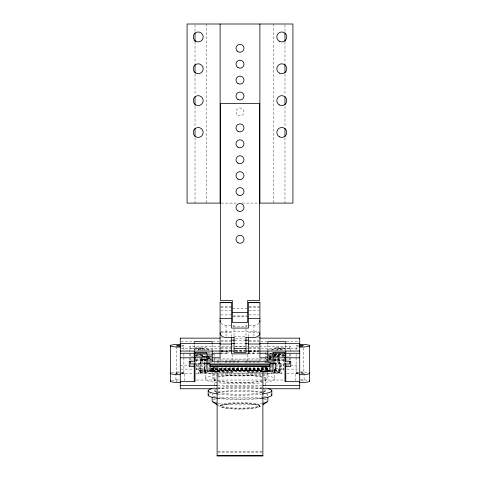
<?xml version="1.0" encoding="UTF-8"?>
<svg xmlns="http://www.w3.org/2000/svg" width="480" height="480" viewBox="0 0 480 480"><rect width="100%" height="100%" fill="white"/><g stroke="black" fill="none" stroke-linecap="round" stroke-linejoin="round"><path stroke-width="0.36" stroke-dasharray="2.4 1.8" d="M204.576 362.424L204.576 371.226L199.206 371.226L199.206 364.92L200.202 362.958L210.15 362.958M199.206 371.226L200.202 369.264L206.154 369.264M198.696 354.09A11.94 1.68 0 0 1 201.786 354.846L202.188 355.284L201.786 355.716A11.94 1.68 0 0 1 196.218 356.736M202.188 355.284L202.188 359.22L201.786 359.658A11.94 1.68 0 0 1 196.218 360.678M283.782 360.678A11.94 1.68 0 0 1 278.214 359.658L277.812 359.22L277.812 355.284L278.214 354.846A11.94 1.68 0 0 1 281.304 354.09M277.812 359.22L278.214 358.788M258.756 407.088A19.422 2.736 0 0 0 234.972 403.734A19.422 2.736 0 0 0 226.266 408.312A19.422 2.736 0 0 0 258.756 407.088L262.38 405.126M214.098 367.98L209.868 367.968M221.262 203.094L237.786 203.094M242.214 203.094L258.738 203.094M220.824 306.492L230.922 306.492M249.078 306.492L259.176 306.492M220.824 307.572L231.642 307.614M249.078 307.572L259.902 307.614M232.44 308.562L246.84 308.562M220.824 310.194L230.922 310.194M249.078 310.194L259.176 310.194M220.824 314.898L230.922 314.898M249.078 314.898L259.176 314.898M233.094 315.972L246.906 315.972M233.16 316.524L246.84 316.524M220.902 323.082A5.97 4.74 0 0 0 226.068 325.452L234.03 325.452L234.03 328.398M259.098 323.082A5.97 4.74 0 0 1 253.932 325.452L245.97 325.452L245.97 328.398M233.094 326.496L246.906 326.496M220.836 331.302L259.164 331.302M220.824 332.718L231.642 332.718L231.642 336.624M259.176 332.718L248.358 332.718L248.358 336.624M234.03 336.51L245.97 336.51M220.824 337.656L222.264 337.656M257.736 337.656L259.902 337.656M235.524 338.616L244.476 338.616M220.836 340.158L231.156 340.158M234.84 340.158L245.16 340.158M248.844 340.158L259.164 340.158M220.824 341.196L230.922 341.196M249.078 341.196L259.176 341.196M181.038 341.526L193.566 341.526M212.73 341.526L219.366 341.526M260.634 341.526L267.27 341.526M286.434 341.526L298.962 341.526M235.524 343.398L244.476 343.398M235.524 346.506L244.476 346.506M220.824 347.538L231.642 347.538M249.078 347.538L259.176 347.538M181.032 348.24L220.314 348.24M221.058 348.24L232.2 348.24M246.312 348.24L248.544 348.24M249.288 348.24L260.43 348.24M261.174 348.24L298.968 348.24M194.232 349.536L212.142 349.536M267.858 349.536L285.768 349.536M221.04 350.532L230.706 350.532M235.17 350.532L244.83 350.532M249.294 350.532L258.96 350.532M230.904 350.808L226.662 350.808L226.662 353.604M235.17 350.808L245.118 350.808M222.474 351.006L226.662 351.006M249.354 351.006L253.548 351.006M220.824 351.048L230.922 351.048M235.278 351.048L244.722 351.048M249.078 351.048L259.176 351.048M221.076 351.3L222.474 351.3M226.662 351.3L228.06 351.3M247.962 351.3L249.354 351.3M253.548 351.3L254.946 351.3M256.932 351.3L258.33 351.3M222.474 351.498L226.662 351.498M249.354 351.498L253.548 351.498M220.614 351.648L230.7 351.648M249.3 351.648L259.386 351.648M207.84 352.254L211.422 352.254M221.076 353.112L228.06 353.112M247.962 353.112L254.946 353.112M256.932 353.112L258.33 353.112M268.584 353.28L272.226 353.28M247.962 353.604L254.946 353.604L254.946 350.808L253.548 350.808L253.548 353.604M272.604 353.814L269.022 353.814L272.604 353.892M207.84 353.892L211.422 353.892M274.41 354.042L279.498 354.042M205.602 354.174L204.18 354.174A7.962 1.122 0 0 0 196.218 355.296L196.218 358.2M212.712 354.174L214.128 354.174M265.872 354.174L267.288 354.174M274.398 354.174L275.82 354.174A7.962 1.122 0 0 1 283.782 355.296L283.782 358.2M274.038 354.354L278.334 354.354M274.038 354.504L278.334 354.504M272.748 354.756L275.232 354.756M196.47 354.984L206.172 354.984M273.828 354.984L283.53 354.984M273.99 355.062L275.232 355.062M272.748 355.446L275.232 355.524L275.232 352.584M274.038 355.734L278.334 355.734M269.022 355.884L278.334 355.884M205.692 356.4L202.83 356.4L203.058 356.904L211.17 356.904M206.31 356.418L214.128 356.418M265.872 356.418L278.334 356.346M201.666 356.784L210.978 356.784M269.022 356.784L278.334 356.784M207.396 357.168L210.978 357.168M269.022 357.168L272.604 357.168M272.226 357.432L268.584 357.432L272.604 357.48M207.396 357.48L211.416 357.486M207.84 358.044L211.422 358.044M268.584 358.188L272.226 358.188M207.774 358.242L211.416 358.242M268.584 358.242L272.226 358.242M268.8 358.356L271.53 358.356L271.53 359.7M207.486 358.464L211.17 358.464M201.666 359.016L210.978 359.016M214.128 358.938L232.146 358.944A27.066 3.816 0 0 0 247.854 358.944L265.872 358.938M268.8 358.986L278.334 359.016M266.754 359.076L266.946 360.336M269.142 359.076L271.53 359.076M201.666 359.328L210.978 359.328M269.022 359.328L278.334 359.328M201.666 359.712L205.962 359.712M274.038 359.712L278.334 359.712M205.962 359.79L201.666 359.79L201.666 357.48M274.038 359.79L278.334 359.79L278.334 357.48M204.768 359.874L207.252 359.874M273.99 359.874L275.232 359.874M204.768 360.024L206.01 360.024M273.99 360.024L275.232 360.024M190.254 360.048L193.242 360.048M196.236 360.048L205.962 360.048M212.694 360.048L267.306 360.048M274.038 360.048L283.764 360.048M286.758 360.048L289.746 360.048M204.768 360.486L206.01 360.486M272.748 360.486L275.232 360.486M207.252 360.564L200.004 360.624L200.202 362.502M273.99 360.564L279.996 360.624L279.798 362.502M200.004 360.822L205.974 360.822L200.202 360.846L200.202 372.996M279.996 360.822L274.026 360.822L279.798 360.846L279.798 372.996M200.502 361.632L205.59 361.632M206.322 361.632L211.416 361.632M267.678 361.596L272.226 361.632M272.952 361.632L279.498 361.632M200.202 362.424L205.59 362.394M206.322 362.394L211.416 362.394M267.858 362.394L272.226 362.394M272.952 362.394L279.798 362.424M266.946 362.586L271.338 362.586L271.338 359.076M269.85 362.958L279.798 362.958L280.794 364.92L280.794 371.226L275.424 371.226L275.424 362.424M206.154 363.144L198.21 363.144L198.21 373.56M273.846 363.144L281.79 363.144L281.79 373.56M205.674 363.516L204.18 363.516L204.18 371.226M274.326 363.516L275.82 363.516L275.82 371.226M198.21 363.708L205.674 363.708M274.326 363.708L281.79 363.708M196.236 363.99L205.962 363.99M274.038 363.99L283.764 363.99M199.206 364.92L204.576 364.92M275.424 364.92L280.794 364.92M180.3 365.166L193.566 365.166M195.972 365.166L209.406 365.166M270.594 365.166L284.028 365.166M286.434 365.166L298.962 365.166M196.464 366.288L209.118 366.288M270.882 366.288L283.536 366.288M205.602 367.968L204.18 367.968A7.962 1.122 0 0 0 196.218 369.084L196.218 358.926M206.31 367.968L209.154 367.968M265.902 367.98L270.132 367.968M270.846 367.968L273.69 367.968M274.398 367.968L275.82 367.968A7.962 1.122 0 0 1 283.782 369.084L283.782 358.926M210.894 368.238L269.106 368.238M210.894 368.634L269.106 368.634M200.202 368.73L204.576 368.73M275.424 368.73L279.798 368.73M181.05 369.108L192.99 369.108M195.972 369.108L205.674 369.108M210.894 369.108L269.106 369.108M274.326 369.108L284.028 369.108M287.01 369.108L298.95 369.108M211.362 369.264L268.638 369.264M273.846 369.264L279.798 369.264L280.794 371.226M210.894 369.54L269.106 369.54M204.18 369.822L205.674 369.822M274.326 369.822L275.82 369.822M213.336 370.11L214.926 370.11M217.314 370.11L218.904 370.11M221.292 370.11L222.888 370.11M225.276 370.11L226.866 370.11M229.254 370.11L230.844 370.11M233.232 370.11L234.828 370.11M237.216 370.11L238.806 370.11M241.194 370.11L242.784 370.11M245.172 370.11L246.768 370.11M249.156 370.11L250.746 370.11M253.134 370.11L254.724 370.11M257.112 370.11L258.708 370.11M261.096 370.11L262.686 370.11M265.074 370.11L266.136 370.11M205.602 370.206L204.18 370.206A7.962 1.122 0 0 1 196.218 369.084M213.672 370.176L266.574 370.176M274.398 370.206L275.82 370.206A7.962 1.122 0 0 0 283.782 369.084M200.202 370.302L205.974 370.302M218.904 370.278L221.292 370.278M222.888 370.278L225.276 370.278M226.866 370.278L229.254 370.278M230.844 370.278L233.232 370.278M234.828 370.278L237.216 370.278M238.806 370.278L241.194 370.278M242.784 370.278L245.172 370.278M246.768 370.278L249.156 370.278M250.746 370.278L253.134 370.278M254.724 370.278L257.112 370.278M258.708 370.278L261.096 370.278M274.026 370.302L279.798 370.302M217.314 370.362L218.904 370.362M221.292 370.362L222.888 370.362M225.276 370.362L226.866 370.362M229.254 370.362L230.844 370.362M233.232 370.362L234.828 370.362M237.216 370.362L238.806 370.362M241.194 370.362L242.784 370.362M245.172 370.362L246.768 370.362M249.156 370.362L250.746 370.362M253.134 370.362L254.724 370.362M257.112 370.362L258.708 370.362M261.096 370.362L262.686 370.362M200.598 370.476L205.476 370.476M274.524 370.476L279.402 370.476M216.864 370.566L263.136 370.566M216.864 370.662L263.136 370.662M216.864 370.764L263.136 370.764M217.614 371.226L262.386 371.226M218.1 371.58L261.9 371.58M200.598 371.934L205.476 371.934M279.402 371.934L273.828 372.126L279.402 372.126L279.402 370.278M200.202 371.958L205.86 371.958M274.14 371.958L279.798 371.958M200.202 372.156L206.568 372.156M273.432 372.156L279.798 372.156M214.128 372.732L232.146 372.738L232.146 366.93M247.854 366.93L247.854 372.738L265.872 372.732M198.21 372.996L281.79 372.996M181.05 373.608L192.99 373.608M195.972 373.608L284.028 373.608M287.01 373.608L298.95 373.608M196.524 380.028L283.476 380.028M217.614 385.374L262.386 385.374M217.614 388.764L262.386 388.752M217.854 451.878L262.146 451.878M217.854 452.076L262.146 452.076M217.62 405.126L221.244 407.088M277.812 355.284L278.214 355.716A11.94 1.68 0 0 0 283.782 356.736M201.786 358.788L202.188 359.22M304.074 373.302L304.074 381.18M303.282 347.952L303.282 373.302A3.582 0.504 0 0 1 300.624 373.788M298.77 345.228A3.582 0.504 0 0 0 296.118 345.72L296.118 350.19M296.118 353.916L296.118 356.898M296.118 357.648L296.118 373.302A3.582 0.504 0 0 0 298.77 373.788M298.566 372.702A4.38 0.618 0 0 0 295.32 373.302L295.32 380.466M290.742 351.516L290.742 346.59L189.258 346.59L189.258 351.516M290.742 353.676L290.742 360.888M289.746 346.59L289.746 350.532M289.746 354.132L289.746 356.964A11.94 1.68 0 0 1 286.656 356.904M289.746 357.582L289.746 360.906M285.768 344.52L285.768 350.34M284.976 24.75L284.976 31.494M284.976 41.982L284.976 63.714M284.976 74.208L284.976 95.19M284.976 106.428L284.976 127.41M284.976 137.904L284.976 203.094M281.79 349.386A4.974 0.702 0 0 1 274.326 349.992A4.974 0.702 0 0 1 274.326 348.78A4.974 0.702 0 0 1 281.79 349.386L281.79 350.7M279.498 353.28L279.498 356.808M279.498 357.486L279.498 362.394M278.334 353.814L278.334 356.424M278.334 357.168L278.334 356.706L269.022 356.706L269.022 359.712M277.812 347.712L277.812 350.34M275.232 358.02L275.232 360.564M274.824 371.058L274.824 378.936M273.828 24L273.828 203.094M272.13 352.506L272.13 354.03M272.13 358.02L272.13 359.256M271.842 349.386L271.842 350.7M270.648 361.35L270.648 369.354M269.022 354.504L269.022 356.424M269.052 361.35L269.052 362.832M267.858 344.52L267.858 351.528M267.066 372.606L267.066 378.936M266.754 358.986L266.754 360.33M266.664 360.654L266.664 362.832M266.664 367.17L266.664 370.08M265.872 352.374L265.872 363.264M265.872 366.924L265.872 372.006M265.272 378.936L265.272 387.804M265.074 360.654L265.074 362.832M265.074 367.17L265.074 370.206M262.686 367.17L262.686 370.488M261.096 367.17L261.096 370.56M259.902 358.518L259.902 362.952M259.422 405.39L259.422 406.38M258.708 360.654L258.708 362.832M258.708 367.17L258.708 370.56M257.112 360.654L257.112 362.832M257.112 367.17L257.112 370.56M254.724 360.654L254.724 362.832M254.724 367.17L254.724 370.56M253.932 325.452L253.932 337.554M253.134 360.624L253.134 362.832M253.134 367.17L253.134 370.56M250.746 360.654L250.746 362.832M250.746 367.17L250.746 370.56M249.354 350.808L249.354 353.604M249.156 360.654L249.156 362.832M249.156 367.17L249.156 370.56M247.854 354.552L247.854 363.258M246.768 360.624L246.768 362.832M246.768 367.17L246.768 370.56M245.97 329.01L245.97 337.554M245.172 360.624L245.172 362.808M245.172 367.17L245.172 370.56M242.784 367.17L242.784 370.56M241.194 367.17L241.194 370.56M238.806 360.654L238.806 362.832M238.806 367.17L238.806 370.56M237.216 360.624L237.216 362.808M237.216 367.17L237.216 370.56M234.828 360.654L234.828 362.832M234.828 367.17L234.828 370.56M234.03 329.01L234.03 337.554M233.232 360.654L233.232 362.832M233.232 367.17L233.232 370.56M232.146 354.552L232.146 363.3M230.844 360.654L230.844 362.832M230.844 367.17L230.844 370.56M229.254 360.654L229.254 362.832M229.254 367.17L229.254 370.56M228.06 350.808L228.06 353.604L221.076 353.604L221.076 350.808L222.474 350.808L222.474 353.604M226.866 360.654L226.866 362.832M226.866 367.17L226.866 370.56M226.068 325.452L226.068 336.84M225.276 360.654L225.276 362.832M225.276 367.17L225.276 370.56M222.888 367.17L222.888 370.56M221.292 367.17L221.292 370.56M220.578 405.39L220.578 406.38M220.098 358.512L220.098 364.428M218.904 360.654L218.904 362.832M218.904 367.17L218.904 370.56M217.314 360.654L217.314 362.832M217.314 367.17L217.314 370.56M214.926 367.17L214.926 370.278M214.728 378.936L214.728 387.804M214.128 353.826L214.128 363.294M214.128 366.072L214.128 370.554M213.336 367.17L213.336 369.378M212.934 372.606L212.934 378.936M212.142 344.52L212.142 351.528M210.978 359.712L210.978 356.706L201.666 356.706L201.666 357.168M210.948 360.654L210.948 362.832M209.352 360.654L209.352 369.354M208.158 349.386L208.158 350.7M207.87 358.02L207.87 359.256M206.172 24L206.172 203.094M206.172 371.934L200.598 372.126L200.598 370.278M205.176 371.058L205.176 378.936M204.768 358.02L204.768 360.564M202.83 353.892L202.83 358.044M202.188 347.712A3.978 0.558 0 0 1 196.218 348.198A3.978 0.558 0 0 1 196.218 347.226A3.978 0.558 0 0 1 202.188 347.712L202.188 350.34M200.502 357.486L200.502 362.394M198.21 349.386L198.21 350.7M195.024 24.75L195.024 31.494M195.024 41.982L195.024 63.714M195.024 74.208L195.024 95.19M195.024 106.428L195.024 127.41M195.024 137.904L195.024 203.094M194.232 344.52L194.232 351.528M190.254 346.59L190.254 350.532M190.254 353.598L190.254 356.964A11.94 1.68 0 0 0 193.344 356.904M190.254 357.582L190.254 360.906M189.258 353.676L189.258 360.888M181.434 372.702A4.38 0.618 0 0 1 184.68 373.302L184.68 380.466M181.23 345.228A3.582 0.504 0 0 1 183.882 345.72L183.882 350.19M183.882 353.916L183.882 356.898M183.882 357.648L183.882 373.302A3.582 0.504 0 0 1 181.23 373.788M176.718 346.464L176.718 373.302A3.582 0.504 0 0 0 179.376 373.788M175.926 373.302L175.926 381.18M300.348 371.898A9.948 1.404 0 0 1 308.316 372.6M171.684 372.6A9.948 1.404 0 0 1 179.652 371.898M183.882 345.72A3.582 0.504 0 0 1 181.23 346.206M298.77 346.206A3.582 0.504 0 0 1 296.118 345.72M181.23 372.81A3.582 0.504 0 0 1 183.882 373.302M176.718 373.302A3.582 0.504 0 0 1 179.376 372.81M300.624 372.81A3.582 0.504 0 0 1 303.282 373.302M296.118 373.302A3.582 0.504 0 0 1 298.77 372.81M171.684 380.478A9.948 1.404 0 0 1 180.3 379.776M300.348 379.782A9.948 1.404 0 0 1 308.316 380.478M262.614 375.204A34.824 4.908 0 0 1 264.624 382.404M263.304 382.584A34.824 4.908 0 0 1 218.802 382.83M217.386 382.668A34.824 4.908 0 0 1 215.376 375.468M216.696 375.288A34.824 4.908 0 0 1 261.198 375.042M300.834 380.586A4.38 0.618 0 0 1 302.796 381.618M177.204 381.618A4.38 0.618 0 0 1 179.166 380.586M274.524 370.416A34.824 4.908 0 0 1 273.636 372.324M273.21 372.534A34.824 4.908 0 0 1 262.614 374.79M261.198 374.952A34.824 4.908 0 0 1 216.696 374.706M215.376 374.526A34.824 4.908 0 0 1 206.79 372.534M206.364 372.324A34.824 4.908 0 0 1 205.476 370.416M208.44 368.982A34.824 4.908 0 0 1 209.844 368.604M211.044 368.328A34.824 4.908 0 0 1 218.802 367.164M261.198 367.164A34.824 4.908 0 0 1 270.156 368.604M300.834 372.702A4.38 0.618 0 0 1 302.796 373.734M298.566 373.896A4.38 0.618 0 0 1 295.32 373.302M184.68 373.302A4.38 0.618 0 0 1 181.434 373.896M177.204 373.734A4.38 0.618 0 0 1 179.166 372.702M264.186 377.904A25.272 3.558 0 0 1 264.186 379.968M262.29 380.616A25.272 3.558 0 0 1 240 382.5A25.272 3.558 0 0 1 217.71 380.616M215.814 379.968A25.272 3.558 0 0 1 215.814 377.904M217.71 377.256A25.272 3.558 0 0 1 240 375.378A25.272 3.558 0 0 1 262.29 377.256M262.29 392.436A25.272 3.558 0 0 1 240 394.32A25.272 3.558 0 0 1 217.71 392.436M215.214 390.066A25.272 3.558 0 0 1 215.814 389.724M217.71 389.082A25.272 3.558 0 0 1 240 387.198A25.272 3.558 0 0 1 262.29 389.082M264.186 389.724A25.272 3.558 0 0 1 264.786 390.066M261.954 394.008A31.842 4.488 0 0 1 217.488 393.93M218.046 387.51A31.842 4.488 0 0 1 262.512 387.588M261.954 398.34A31.842 4.488 0 0 1 218.046 398.34M209.532 393.792A31.842 4.488 0 0 1 210.582 393.378M218.046 391.842A31.842 4.488 0 0 1 262.512 391.92M266.544 369.828A27.066 3.816 0 0 1 265.902 370.194M262.506 371.208A27.066 3.816 0 0 1 247.854 372.738M232.146 372.738A27.066 3.816 0 0 1 217.998 371.31M214.098 370.194A27.066 3.816 0 0 1 213.456 369.828M213.066 369.462A27.066 3.816 0 0 1 216.132 367.29M262.506 366.966A27.066 3.816 0 0 1 266.934 369.462M263.868 377.142A27.066 3.816 0 0 1 263.868 380.736M262.506 381.054A27.066 3.816 0 0 1 217.494 381.054M216.132 380.736A27.066 3.816 0 0 1 216.132 377.142M217.998 376.716A27.066 3.816 0 0 1 262.002 376.716M235.374 351.54A27.066 3.816 0 0 1 244.626 351.54M204.18 356.418A7.962 1.122 0 0 1 196.218 355.296M283.782 355.296A7.962 1.122 0 0 1 275.82 356.418M266.91 394.074A27.858 3.924 0 0 1 264.126 397.056M263.592 397.182A27.858 3.924 0 0 1 217.584 397.422M215.874 397.056A27.858 3.924 0 0 1 213.09 394.074M217.584 392.76A27.858 3.924 0 0 1 263.592 393.006M262.416 403.332A27.858 3.924 0 0 1 216.978 403.212M213.09 399.984A27.858 3.924 0 0 1 215.874 399.042M217.584 398.67A27.858 3.924 0 0 1 263.592 398.916M264.126 399.042A27.858 3.924 0 0 1 266.91 399.984M206.172 346.59A15.918 2.244 0 0 1 190.254 348.834M289.746 348.834A15.918 2.244 0 0 1 273.828 346.59M283.782 355.764A3.978 0.558 0 0 1 277.944 355.428M277.944 355.134A3.978 0.558 0 0 1 283.782 354.798M202.056 359.364A3.978 0.558 0 0 1 196.218 359.706M201.024 358.824A3.978 0.558 0 0 1 202.056 359.076M283.782 359.706A3.978 0.558 0 0 1 277.944 359.364M277.944 359.076A3.978 0.558 0 0 1 278.976 358.824M202.056 355.428A3.978 0.558 0 0 1 196.218 355.764M196.218 354.798A3.978 0.558 0 0 1 202.056 355.134M258.33 350.808L256.932 350.808L256.932 353.604L258.33 353.604L258.33 350.808M238.008 115.404A3.978 3.978 0 0 0 243.978 111.954A3.978 3.978 0 0 0 238.008 108.51A3.978 3.978 0 0 0 238.008 115.404M199.668 349.884A4.974 0.702 0 0 0 207.99 349.566A4.974 0.702 0 0 0 201.9 348.708A4.974 0.702 0 0 0 199.668 349.884M226.266 407.916A19.422 2.736 0 0 0 258.756 406.692A19.422 2.736 0 0 0 234.972 403.338A19.422 2.736 0 0 0 226.266 407.916M226.266 407.328A19.422 2.736 0 0 0 258.756 406.098A19.422 2.736 0 0 0 234.972 402.75A19.422 2.736 0 0 0 226.266 407.328M279.798 348.198A3.978 0.558 0 0 0 285.768 347.712A3.978 0.558 0 0 0 279.798 347.226A3.978 0.558 0 0 0 279.798 348.198"/><path stroke-width="0.72" d="M262.986 404.796L266.91 402.018M269.85 370.368L262.884 371.49L262.884 456L217.116 456L217.116 371.49L210.15 370.368M262.884 371.688L269.85 370.566L268.356 370.566M220.512 203.094L187.068 203.094L187.068 24L292.932 24L292.932 203.094L259.488 203.094M220.098 302.676L231.642 302.682M248.358 302.676L259.902 302.682M232.44 312.546L247.56 312.546M220.098 318.594L231.642 318.594M248.358 318.594L259.902 318.594M234.03 337.554L226.068 337.554A5.97 4.74 0 0 1 220.098 332.814M245.97 337.554L253.932 337.554A5.97 4.74 0 0 0 259.902 332.814M180.3 338.148L220.098 338.148M259.902 338.148L299.7 338.148M231.894 340.158L234.84 340.158M245.16 340.158L248.106 340.158M180.3 343.398L220.596 343.398M231.792 343.398L234.774 343.398M245.226 343.398L248.208 343.398M259.404 343.398L299.7 343.398M220.098 343.998L231.642 343.998M248.358 343.998L259.902 343.998M234.03 348.612L245.97 348.612M180.3 351.048L220.098 351.048M231.642 351.048L234.552 351.048M245.448 351.048L248.358 351.048M259.902 351.048L299.7 351.048M180.3 353.286L194.232 353.286M195.024 353.286L206.964 353.286M212.142 353.286L220.098 353.286M259.902 353.286L267.858 353.286M273.036 353.286L284.976 353.286M285.768 353.286L299.7 353.286M206.916 354.984L212.142 354.984M267.858 354.984L273.084 354.984M180.3 357.792L194.232 357.792M195.024 357.792L206.964 357.792M212.142 357.792L220.098 357.792L220.098 302.598L231.642 302.598L231.642 328.074L248.358 328.074L248.358 302.598L259.902 302.598L259.902 357.792L267.858 357.792M273.036 357.792L284.976 357.792M285.768 357.792L299.7 357.792M193.992 360.048L195.486 360.048M206.712 360.048L212.694 360.048M267.306 360.048L273.288 360.048M284.514 360.048L286.008 360.048M189.258 361.728L194.232 361.728L194.232 351.048M290.742 361.728L285.768 361.728L285.768 351.048M206.418 363.708L210.15 363.708L210.15 370.764L211.644 370.764M273.582 363.708L269.85 363.708L269.85 370.764L268.356 370.764M195.486 363.99L190.254 363.99L190.254 361.362M206.712 363.99L273.288 363.99M284.514 363.99L289.746 363.99L289.746 361.362M210.15 364.92L269.85 364.92M210.15 366.048L269.85 366.048M210.15 366.444L269.85 366.444M194.232 366.654L189.258 366.654L189.258 361.608M285.768 366.654L290.742 366.654L290.742 361.608M206.964 370.176L210.69 370.176M269.556 370.176L273.036 370.176M211.644 370.566L210.15 370.566L217.116 371.688M217.362 371.58L206.964 371.58L206.964 352.446L195.024 352.446L195.024 381.432L180.3 381.432M262.638 371.58L273.036 371.58L273.036 352.446L284.976 352.446L284.976 381.432L299.7 381.432M180.3 385.374L216.864 385.374M263.136 385.374L299.7 385.374M216.864 388.752L180.3 388.752L180.3 338.136M263.136 388.752L299.7 388.752L299.7 338.136M217.116 455.604L262.884 455.604M213.09 402.018L217.014 404.796M299.7 344.316A9.948 1.404 0 0 1 309.648 345.72L309.648 381.18M285.768 343.116L285.768 341.652L267.858 341.652L267.858 343.116M285.768 363.336L285.768 381.432M284.976 32.994L284.976 41.238M284.976 64.464L284.976 72.708M284.976 96.69L284.976 104.928M284.976 128.16L284.976 136.404M271.842 390.756L271.842 395.094M267.858 351.048L267.858 361.728L212.142 361.728L212.142 351.048M267.858 397.308L267.858 401.004A27.858 3.924 0 0 1 263.022 403.212M259.902 24L259.902 203.094M248.358 337.188L248.358 353.85L231.642 353.85L231.642 337.188M245.97 337.074L245.97 352.428L234.03 352.428L234.03 337.074M220.098 24L220.098 203.094M212.142 343.116L212.142 341.652L194.232 341.652L194.232 343.116M212.142 397.308L212.142 401.004A27.858 3.924 0 0 0 216.978 403.212M208.158 390.756L208.158 395.094M195.024 32.994L195.024 41.238M195.024 64.464L195.024 72.708M195.024 96.69L195.024 104.928M195.024 128.16L195.024 136.404M194.232 363.336L194.232 381.432M180.3 344.316A9.948 1.404 0 0 0 170.352 345.72L170.352 381.18M309.648 345.72A9.948 1.404 0 0 1 299.7 347.118M180.3 374.7A9.948 1.404 0 0 1 170.688 372.936M180.3 347.118A9.948 1.404 0 0 1 170.352 345.72M180.3 346.224A3.582 0.504 0 0 1 176.718 345.72A3.582 0.504 0 0 1 180.3 345.216M299.7 345.216A3.582 0.504 0 0 1 303.282 345.72A3.582 0.504 0 0 1 299.7 346.224M309.312 372.936A9.948 1.404 0 0 1 299.7 374.7M309.312 380.82A9.948 1.404 0 0 1 299.7 382.584M180.3 382.584A9.948 1.404 0 0 1 170.688 380.82M268.08 388.644A31.842 4.488 0 0 1 262.512 393.93M217.488 393.93A31.842 4.488 0 0 1 211.92 388.644M271.23 394.218A31.842 4.488 0 0 1 262.512 398.262M217.488 398.262A31.842 4.488 0 0 1 208.77 394.218M265.152 390.408A25.272 3.558 0 0 1 263.346 392.118M216.654 392.118A25.272 3.558 0 0 1 214.848 390.408M285.234 355.002A3.978 0.558 0 0 1 284.604 355.68M195.396 355.68A3.978 0.558 0 0 1 194.766 355.002M220.302 321.936A5.97 4.74 0 0 1 220.098 320.712M259.902 320.712A5.97 4.74 0 0 1 259.698 321.936M259.5 103.596L220.5 103.596L220.5 300.606L232.44 300.606L232.44 322.494L247.56 322.494L247.56 300.606L259.5 300.606L259.5 103.596M238.008 131.322A3.978 3.978 0 0 0 243.978 127.878A3.978 3.978 0 0 0 238.008 124.428A3.978 3.978 0 0 0 238.008 131.322M238.008 147.24A3.978 3.978 0 0 0 243.978 143.796A3.978 3.978 0 0 0 238.008 140.346A3.978 3.978 0 0 0 238.008 147.24M238.008 163.164A3.978 3.978 0 0 0 243.978 159.714A3.978 3.978 0 0 0 238.008 156.27A3.978 3.978 0 0 0 238.008 163.164M238.008 179.082A3.978 3.978 0 0 0 243.978 175.632A3.978 3.978 0 0 0 238.008 172.188A3.978 3.978 0 0 0 238.008 179.082M238.008 210.918A3.978 3.978 0 0 0 243.978 207.474A3.978 3.978 0 0 0 238.008 204.03A3.978 3.978 0 0 0 238.008 210.918M238.008 226.842A3.978 3.978 0 0 0 243.978 223.392A3.978 3.978 0 0 0 238.008 219.948A3.978 3.978 0 0 0 238.008 226.842M238.008 242.76A3.978 3.978 0 0 0 243.978 239.316A3.978 3.978 0 0 0 238.008 235.866A3.978 3.978 0 0 0 238.008 242.76M195.726 136.764A4.974 4.974 0 0 0 203.184 132.45A4.974 4.974 0 0 0 195.726 128.142A4.974 4.974 0 0 0 195.726 136.764M195.726 41.244A4.974 4.974 0 0 0 203.184 36.936A4.974 4.974 0 0 0 195.726 32.628A4.974 4.974 0 0 0 195.726 41.244M195.726 104.922A4.974 4.974 0 0 0 203.184 100.614A4.974 4.974 0 0 0 195.726 96.306A4.974 4.974 0 0 0 195.726 104.922M195.726 73.08A4.974 4.974 0 0 0 203.184 68.772A4.974 4.974 0 0 0 195.726 64.464A4.974 4.974 0 0 0 195.726 73.08M279.3 41.244A4.974 4.974 0 0 0 286.764 36.936A4.974 4.974 0 0 0 279.3 32.628A4.974 4.974 0 0 0 279.3 41.244M279.3 136.764A4.974 4.974 0 0 0 286.764 132.45A4.974 4.974 0 0 0 279.3 128.142A4.974 4.974 0 0 0 279.3 136.764M279.3 73.08A4.974 4.974 0 0 0 286.764 68.772A4.974 4.974 0 0 0 279.3 64.464A4.974 4.974 0 0 0 279.3 73.08M279.3 104.922A4.974 4.974 0 0 0 286.764 100.614A4.974 4.974 0 0 0 279.3 96.306A4.974 4.974 0 0 0 279.3 104.922M237.186 51.09A3.978 3.978 0 0 0 243.846 49.308A3.978 3.978 0 0 0 238.968 44.436A3.978 3.978 0 0 0 237.186 51.09M238.008 67.644A3.978 3.978 0 0 0 243.978 64.2A3.978 3.978 0 0 0 238.008 60.75A3.978 3.978 0 0 0 238.008 67.644M238.008 83.562A3.978 3.978 0 0 0 243.978 80.118A3.978 3.978 0 0 0 238.008 76.668A3.978 3.978 0 0 0 238.008 83.562M238.008 99.486A3.978 3.978 0 0 0 243.978 96.036A3.978 3.978 0 0 0 238.008 92.592A3.978 3.978 0 0 0 238.008 99.486M238.008 195A3.978 3.978 0 0 0 243.978 191.556A3.978 3.978 0 0 0 238.008 188.106A3.978 3.978 0 0 0 238.008 195"/></g></svg>
